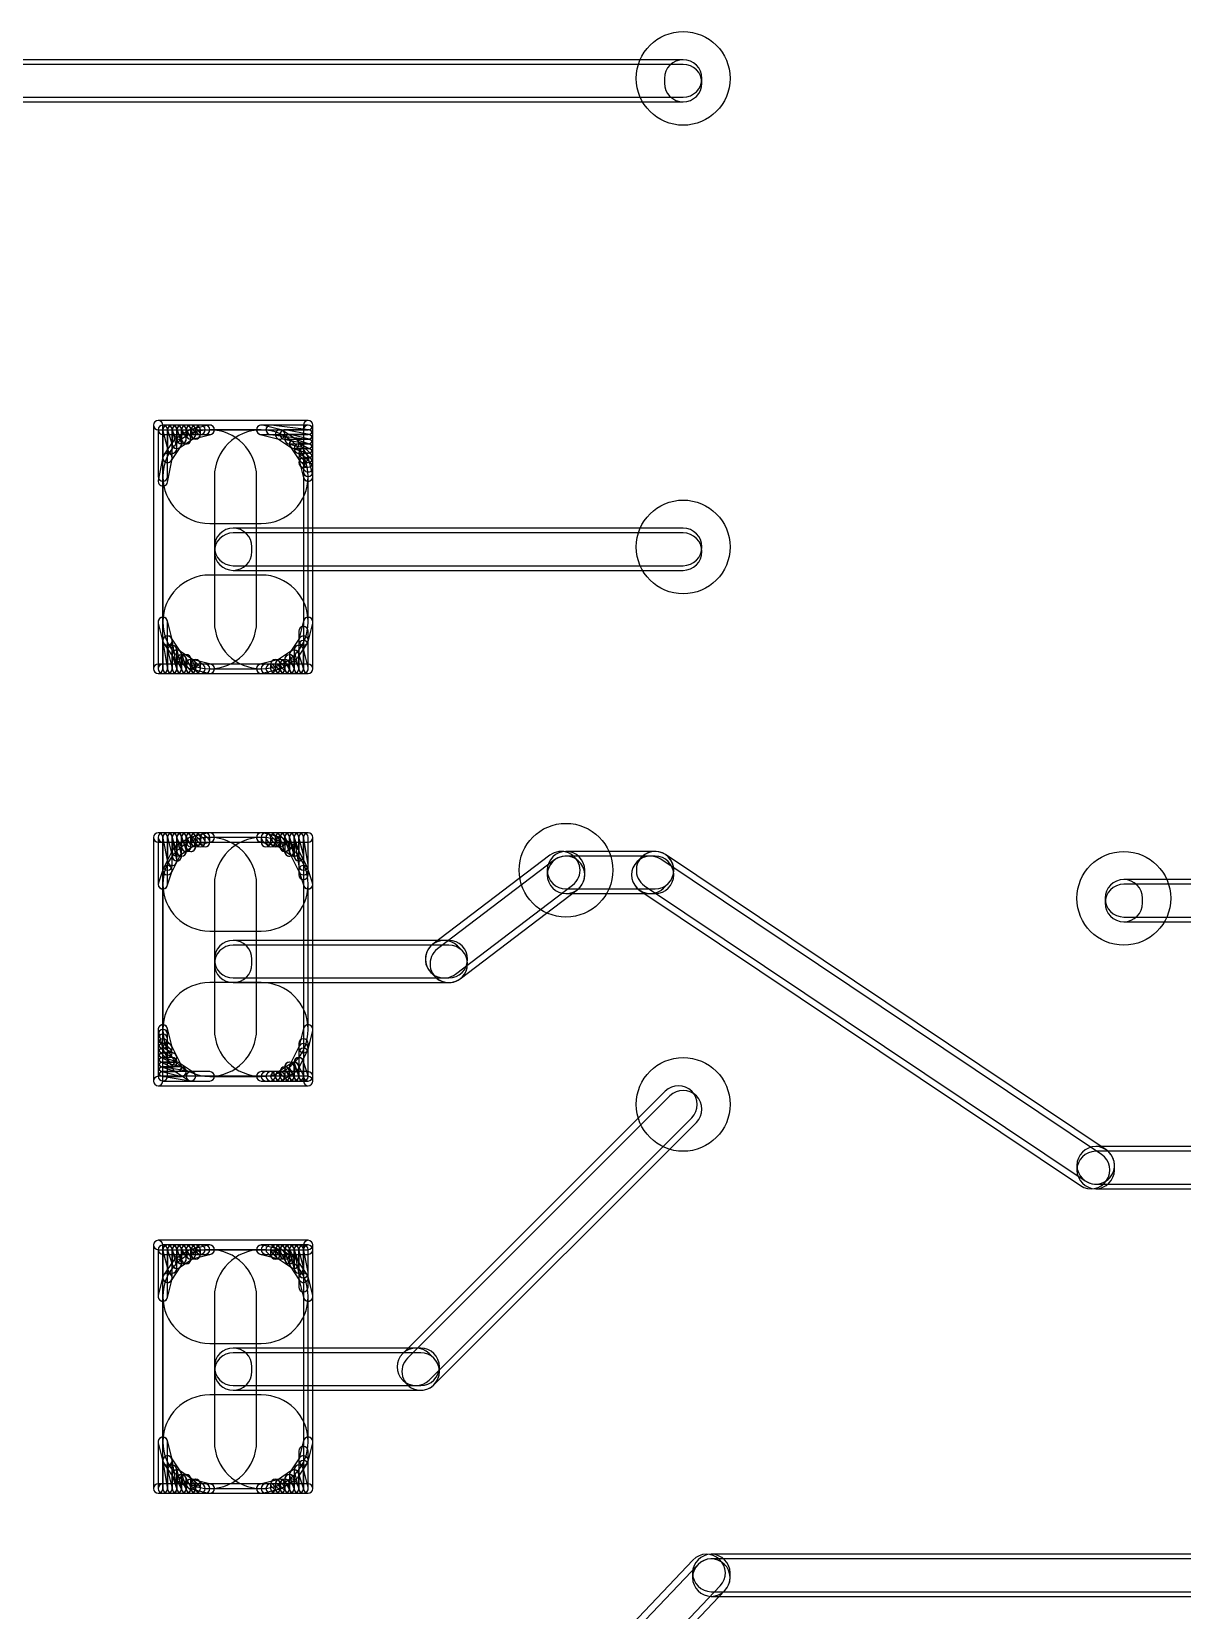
# Model space of a CAD drawing. Extents: x 2.7 to 76.1, y 3.1 to 47.6.
# Drawn here: x 18.06 to 24.3, y 14.77 to 23.33 of the extents above; entities that cross this region are included whole.
import ezdxf

# ---------------------------------------------------------------- set-up
doc = ezdxf.new("R2010")
doc.units = 0

msp = doc.modelspace()

# ---------------------------------------------------------------- linework, layer by layer
for points in [[(21.59, 23.1807), (17.5768, 23.1807, 1), (17.5768, 22.97745), (21.59, 22.97745, 1)], [(17.5768, 22.95205), (21.59, 22.95205, 1), (21.59, 23.1553), (17.5768, 23.1553, 1)], [(21.691625, 23.053675), (21.691625, 23.079075, 1), (21.488375, 23.079075), (21.488375, 23.053675, 1)], [(19.558, 21.2249), (18.7452, 21.2249, 1), (18.7452, 21.17405), (19.558, 21.17405, 1)], [(18.719775, 21.199475), (18.719775, 19.878675, 1), (18.770625, 19.878675), (18.770625, 21.199475, 1)], [(19.0246, 21.1995), (18.7706, 21.1995, 1), (18.7706, 21.14865), (19.0246, 21.14865, 1)], [(18.745175, 21.174075), (18.745175, 20.920075, 1), (18.796025, 20.920075), (18.796025, 21.174075, 1)], [(18.77133, 21.167905), (18.79673, 21.066305, 1), (18.846065, 21.07864), (18.820665, 21.18024, 1)], [(18.821425, 21.021675), (18.821425, 21.174075, 1), (18.770575, 21.174075), (18.770575, 21.021675, 1)], [(19.304, 21.1741), (19.0246, 21.1741, 1), (19.0246, 20.66605), (19.304, 20.66605, 1)], [(18.770575, 20.920075), (18.770575, 20.132675, 1), (19.278625, 20.132675), (19.278625, 20.920075, 1)], [(18.797275, 21.16603), (18.822675, 21.08983, 1), (18.87092, 21.105915), (18.84552, 21.182115, 1)], [(18.846825, 21.072475), (18.846825, 21.174075, 1), (18.795975, 21.174075), (18.795975, 21.072475, 1)], [(18.824055, 21.1627), (18.849455, 21.1119, 1), (18.89494, 21.134645), (18.86954, 21.185445, 1)], [(18.872225, 21.097875), (18.872225, 21.174075, 1), (18.821375, 21.174075), (18.821375, 21.097875, 1)], [(18.8609, 21.07672), (18.9371, 21.12752, 1), (18.908895, 21.169825), (18.832695, 21.119025, 1)], [(18.849455, 21.1627), (18.874855, 21.1119, 1), (18.92034, 21.134645), (18.89494, 21.185445, 1)], [(18.897625, 21.123275), (18.897625, 21.174075, 1), (18.846775, 21.174075), (18.846775, 21.123275, 1)], [(18.87962, 21.156095), (18.90502, 21.130695, 1), (18.940975, 21.16665), (18.915575, 21.19205, 1)], [(18.923025, 21.123275), (18.923025, 21.174075, 1), (18.872175, 21.174075), (18.872175, 21.123275, 1)], [(18.929165, 21.124005), (19.030765, 21.149405, 1), (19.01843, 21.19874), (18.91683, 21.17334, 1)], [(18.90502, 21.156095), (18.93042, 21.130695, 1), (18.966375, 21.16665), (18.940975, 21.19205, 1)], [(18.948425, 21.148675), (18.948425, 21.174075, 1), (18.897575, 21.174075), (18.897575, 21.148675, 1)], [(18.973825, 21.148675), (18.973825, 21.174075, 1), (18.922975, 21.174075), (18.922975, 21.148675, 1)], [(18.9484, 21.14865), (18.9738, 21.14865, 1), (18.9738, 21.1995), (18.9484, 21.1995, 1)], [(18.9738, 21.14865), (18.9992, 21.14865, 1), (18.9992, 21.1995), (18.9738, 21.1995, 1)], [(19.558025, 20.132675), (19.558025, 20.920075, 1), (19.049975, 20.920075), (19.049975, 20.132675, 1)], [(19.29783, 21.149405), (19.39943, 21.124005, 1), (19.411765, 21.17334), (19.310165, 21.19874, 1)], [(19.558, 21.1995), (19.304, 21.1995, 1), (19.304, 21.14865), (19.558, 21.14865, 1)], [(19.56115, 21.1739), (19.35795, 21.1993, 1), (19.351645, 21.148845), (19.554845, 21.123445, 1)], [(19.3548, 21.14865), (19.558, 21.14865, 1), (19.558, 21.1995), (19.3548, 21.1995, 1)], [(19.391495, 21.12752), (19.467695, 21.07672, 1), (19.4959, 21.119025), (19.4197, 21.169825, 1)], [(19.562985, 21.148205), (19.435985, 21.173605, 1), (19.42601, 21.12374), (19.55301, 21.09834, 1)], [(19.431, 21.12325), (19.558, 21.12325, 1), (19.558, 21.1741), (19.431, 21.1741, 1)], [(19.564165, 21.12254), (19.462565, 21.14794, 1), (19.45023, 21.098605), (19.55183, 21.073205, 1)], [(19.4564, 21.09785), (19.558, 21.09785, 1), (19.558, 21.1487), (19.4564, 21.1487, 1)], [(19.583425, 19.878675), (19.583425, 21.199475, 1), (19.532575, 21.199475), (19.532575, 19.878675, 1)], [(19.583425, 20.920075), (19.583425, 21.174075, 1), (19.532575, 21.174075), (19.532575, 20.920075, 1)], [(18.81715, 21.00757), (18.86795, 21.08377, 1), (18.825645, 21.111975), (18.774845, 21.035775, 1)], [(19.56604, 21.096595), (19.48984, 21.121995, 1), (19.473755, 21.07375), (19.549955, 21.04835, 1)], [(19.4818, 21.07245), (19.558, 21.07245, 1), (19.558, 21.1233), (19.4818, 21.1233, 1)], [(19.460645, 21.08377), (19.511445, 21.00757, 1), (19.55375, 21.035775), (19.50295, 21.111975, 1)], [(19.56937, 21.069815), (19.51857, 21.095215, 1), (19.495825, 21.04973), (19.546625, 21.02433, 1)], [(19.5072, 21.04705), (19.558, 21.04705, 1), (19.558, 21.0979), (19.5072, 21.0979, 1)], [(19.575975, 21.03965), (19.550575, 21.06505, 1), (19.51462, 21.029095), (19.54002, 21.003695, 1)], [(19.5326, 21.02165), (19.558, 21.02165, 1), (19.558, 21.0725), (19.5326, 21.0725, 1)], [(18.79553, 20.889685), (18.82093, 21.016685, 1), (18.771065, 21.02666), (18.745665, 20.89966, 1)], [(19.50793, 21.015505), (19.53333, 20.913905, 1), (19.582665, 20.92624), (19.557265, 21.02784, 1)], [(19.575975, 21.01425), (19.550575, 21.03965, 1), (19.51462, 21.003695), (19.54002, 20.978295, 1)], [(19.575975, 20.98885), (19.550575, 21.01425, 1), (19.51462, 20.978295), (19.54002, 20.952895, 1)], [(19.5326, 20.99625), (19.558, 20.99625, 1), (19.558, 21.0471), (19.5326, 21.0471, 1)], [(19.5326, 20.97085), (19.558, 20.97085, 1), (19.558, 21.0217), (19.5326, 21.0217, 1)], [(19.583425, 20.945475), (19.583425, 20.970875, 1), (19.532575, 20.970875), (19.532575, 20.945475, 1)], [(21.59, 20.6407), (19.1516, 20.6407, 1), (19.1516, 20.43745), (21.59, 20.43745, 1)], [(19.049975, 20.539075), (19.049975, 20.513675, 1), (19.253225, 20.513675), (19.253225, 20.539075, 1)], [(19.1516, 20.41205), (21.59, 20.41205, 1), (21.59, 20.6153), (19.1516, 20.6153, 1)], [(19.0246, 19.87865), (19.304, 19.87865, 1), (19.304, 20.3867), (19.0246, 20.3867, 1)], [(18.820665, 20.03724), (18.795265, 20.13884, 1), (18.74593, 20.126505), (18.77133, 20.024905, 1)], [(18.745175, 20.132675), (18.745175, 19.878675, 1), (18.796025, 19.878675), (18.796025, 20.132675, 1)], [(19.53333, 20.13884), (19.50793, 20.03724, 1), (19.557265, 20.024905), (19.582665, 20.126505, 1)], [(19.583425, 19.878675), (19.583425, 20.132675, 1), (19.532575, 20.132675), (19.532575, 19.878675, 1)], [(18.77092, 20.026895), (18.79632, 19.874495, 1), (18.846475, 19.88285), (18.821075, 20.03525, 1)], [(18.821425, 19.878675), (18.821425, 20.031075, 1), (18.770575, 20.031075), (18.770575, 19.878675, 1)], [(18.86795, 19.968975), (18.81715, 20.045175, 1), (18.774845, 20.01697), (18.825645, 19.94077, 1)], [(19.511445, 20.045175), (19.460645, 19.968975, 1), (19.50295, 19.94077), (19.55375, 20.01697, 1)], [(19.558025, 19.878675), (19.558025, 20.081875, 1), (19.507175, 20.081875), (19.507175, 19.878675, 1)], [(19.558025, 19.878675), (19.558025, 20.005675, 1), (19.507175, 20.005675), (19.507175, 19.878675, 1)], [(19.507175, 20.005675), (19.507175, 19.878675, 1), (19.558025, 19.878675), (19.558025, 20.005675, 1)], [(18.79673, 19.974105), (18.82213, 19.872505, 1), (18.871465, 19.88484), (18.846065, 19.98644, 1)], [(18.846825, 19.878675), (18.846825, 19.980275, 1), (18.795975, 19.980275), (18.795975, 19.878675, 1)], [(18.822675, 19.94683), (18.848075, 19.87063, 1), (18.89632, 19.886715), (18.87092, 19.962915, 1)], [(18.872225, 19.878675), (18.872225, 19.954875, 1), (18.821375, 19.954875), (18.821375, 19.878675, 1)], [(18.9371, 19.925225), (18.8609, 19.976025, 1), (18.832695, 19.93372), (18.908895, 19.88292, 1)], [(18.849455, 19.9181), (18.874855, 19.8673, 1), (18.92034, 19.890045), (18.89494, 19.940845, 1)], [(18.897625, 19.878675), (18.897625, 19.929475, 1), (18.846775, 19.929475), (18.846775, 19.878675, 1)], [(18.874855, 19.9181), (18.900255, 19.8673, 1), (18.94574, 19.890045), (18.92034, 19.940845, 1)], [(18.923025, 19.878675), (18.923025, 19.929475, 1), (18.872175, 19.929475), (18.872175, 19.878675, 1)], [(19.467695, 19.976025), (19.391495, 19.925225, 1), (19.4197, 19.88292), (19.4959, 19.93372, 1)], [(19.433655, 19.9181), (19.459055, 19.8673, 1), (19.50454, 19.890045), (19.47914, 19.940845, 1)], [(19.481825, 19.878675), (19.481825, 19.929475, 1), (19.430975, 19.929475), (19.430975, 19.878675, 1)], [(19.457675, 19.94683), (19.483075, 19.87063, 1), (19.53132, 19.886715), (19.50592, 19.962915, 1)], [(19.507225, 19.878675), (19.507225, 19.954875, 1), (19.456375, 19.954875), (19.456375, 19.878675, 1)], [(19.48253, 19.974105), (19.50793, 19.872505, 1), (19.557265, 19.88484), (19.531865, 19.98644, 1)], [(19.532625, 19.878675), (19.532625, 19.980275, 1), (19.481775, 19.980275), (19.481775, 19.878675, 1)], [(18.7452, 19.85325), (19.558, 19.85325, 1), (19.558, 19.9041), (18.7452, 19.9041, 1)], [(18.7706, 19.85325), (19.0246, 19.85325, 1), (19.0246, 19.9041), (18.7706, 19.9041, 1)], [(19.030765, 19.90334), (18.929165, 19.92874, 1), (18.91683, 19.879405), (19.01843, 19.854005, 1)], [(18.90502, 19.886095), (18.93042, 19.860695, 1), (18.966375, 19.89665), (18.940975, 19.92205, 1)], [(18.948425, 19.878675), (18.948425, 19.904075, 1), (18.897575, 19.904075), (18.897575, 19.878675, 1)], [(18.93042, 19.886095), (18.95582, 19.860695, 1), (18.991775, 19.89665), (18.966375, 19.92205, 1)], [(18.973825, 19.878675), (18.973825, 19.904075, 1), (18.922975, 19.904075), (18.922975, 19.878675, 1)], [(18.9738, 19.85325), (18.9992, 19.85325, 1), (18.9992, 19.9041), (18.9738, 19.9041, 1)], [(19.39943, 19.92874), (19.29783, 19.90334, 1), (19.310165, 19.854005), (19.411765, 19.879405, 1)], [(19.304, 19.85325), (19.558, 19.85325, 1), (19.558, 19.9041), (19.304, 19.9041, 1)], [(19.3294, 19.85325), (19.3548, 19.85325, 1), (19.3548, 19.9041), (19.3294, 19.9041, 1)], [(19.3548, 19.85325), (19.3802, 19.85325, 1), (19.3802, 19.9041), (19.3548, 19.9041, 1)], [(19.36222, 19.886095), (19.38762, 19.860695, 1), (19.423575, 19.89665), (19.398175, 19.92205, 1)], [(19.405625, 19.878675), (19.405625, 19.904075, 1), (19.354775, 19.904075), (19.354775, 19.878675, 1)], [(19.38762, 19.886095), (19.41302, 19.860695, 1), (19.448975, 19.89665), (19.423575, 19.92205, 1)], [(19.431025, 19.878675), (19.431025, 19.904075, 1), (19.380175, 19.904075), (19.380175, 19.878675, 1)], [(19.41302, 19.886095), (19.43842, 19.860695, 1), (19.474375, 19.89665), (19.448975, 19.92205, 1)], [(19.456425, 19.878675), (19.456425, 19.904075, 1), (19.405575, 19.904075), (19.405575, 19.878675, 1)], [(19.558, 18.9897), (18.7452, 18.9897, 1), (18.7452, 18.93885), (19.558, 18.93885, 1)], [(18.719775, 18.964275), (18.719775, 17.643475, 1), (18.770625, 17.643475), (18.770625, 18.964275, 1)], [(19.0246, 18.9897), (18.7706, 18.9897, 1), (18.7706, 18.93885), (19.0246, 18.93885, 1)], [(18.745175, 18.964275), (18.745175, 18.710275, 1), (18.796025, 18.710275), (18.796025, 18.964275, 1)], [(18.771065, 18.959285), (18.796465, 18.832285, 1), (18.84633, 18.84226), (18.82093, 18.96926, 1)], [(18.821425, 18.811875), (18.821425, 18.964275, 1), (18.770575, 18.964275), (18.770575, 18.811875, 1)], [(19.304, 18.9643), (19.0246, 18.9643, 1), (19.0246, 18.45625), (19.304, 18.45625, 1)], [(18.770575, 18.710275), (18.770575, 17.922875, 1), (19.278625, 17.922875), (19.278625, 18.710275, 1)], [(18.79673, 18.958105), (18.82213, 18.856505, 1), (18.871465, 18.86884), (18.846065, 18.97044, 1)], [(18.846825, 18.837275), (18.846825, 18.964275, 1), (18.795975, 18.964275), (18.795975, 18.837275, 1)], [(18.822675, 18.95623), (18.848075, 18.88003, 1), (18.89632, 18.896115), (18.87092, 18.972315, 1)], [(18.872225, 18.862675), (18.872225, 18.964275, 1), (18.821375, 18.964275), (18.821375, 18.862675, 1)], [(18.8609, 18.86692), (18.9371, 18.91772, 1), (18.908895, 18.960025), (18.832695, 18.909225, 1)], [(18.849455, 18.9529), (18.874855, 18.9021, 1), (18.92034, 18.924845), (18.89494, 18.975645, 1)], [(18.897625, 18.888075), (18.897625, 18.964275, 1), (18.846775, 18.964275), (18.846775, 18.888075, 1)], [(18.874855, 18.9529), (18.900255, 18.9021, 1), (18.94574, 18.924845), (18.92034, 18.975645, 1)], [(18.923025, 18.913475), (18.923025, 18.964275, 1), (18.872175, 18.964275), (18.872175, 18.913475, 1)], [(18.929165, 18.914205), (19.030765, 18.939605, 1), (19.01843, 18.98894), (18.91683, 18.96354, 1)], [(18.90502, 18.946295), (18.93042, 18.920895, 1), (18.966375, 18.95685), (18.940975, 18.98225, 1)], [(18.948425, 18.913475), (18.948425, 18.964275, 1), (18.897575, 18.964275), (18.897575, 18.913475, 1)], [(18.93042, 18.946295), (18.95582, 18.920895, 1), (18.991775, 18.95685), (18.966375, 18.98225, 1)], [(18.973825, 18.938875), (18.973825, 18.964275, 1), (18.922975, 18.964275), (18.922975, 18.938875, 1)], [(18.95582, 18.946295), (18.98122, 18.920895, 1), (19.017175, 18.95685), (18.991775, 18.98225, 1)], [(18.999225, 18.938875), (18.999225, 18.964275, 1), (18.948375, 18.964275), (18.948375, 18.938875, 1)], [(19.024625, 18.938875), (19.024625, 18.964275, 1), (18.973775, 18.964275), (18.973775, 18.938875, 1)], [(18.973775, 18.964275), (18.973775, 18.938875, 1), (19.024625, 18.938875), (19.024625, 18.964275, 1)], [(19.024625, 18.938875), (19.024625, 18.964275, 1), (18.973775, 18.964275), (18.973775, 18.938875, 1)], [(19.558025, 17.922875), (19.558025, 18.710275, 1), (19.049975, 18.710275), (19.049975, 17.922875, 1)], [(19.29783, 18.939605), (19.39943, 18.914205, 1), (19.411765, 18.96354), (19.310165, 18.98894, 1)], [(19.558, 18.9897), (19.304, 18.9897, 1), (19.304, 18.93885), (19.558, 18.93885, 1)], [(19.31142, 18.946295), (19.33682, 18.920895, 1), (19.372775, 18.95685), (19.347375, 18.98225, 1)], [(19.354825, 18.938875), (19.354825, 18.964275, 1), (19.303975, 18.964275), (19.303975, 18.938875, 1)], [(19.33682, 18.946295), (19.36222, 18.920895, 1), (19.398175, 18.95685), (19.372775, 18.98225, 1)], [(19.380225, 18.938875), (19.380225, 18.964275, 1), (19.329375, 18.964275), (19.329375, 18.938875, 1)], [(19.36222, 18.946295), (19.38762, 18.920895, 1), (19.423575, 18.95685), (19.398175, 18.98225, 1)], [(19.405625, 18.938875), (19.405625, 18.964275, 1), (19.354775, 18.964275), (19.354775, 18.938875, 1)], [(19.382855, 18.9529), (19.408255, 18.9021, 1), (19.45374, 18.924845), (19.42834, 18.975645, 1)], [(19.431025, 18.938875), (19.431025, 18.964275, 1), (19.380175, 18.964275), (19.380175, 18.938875, 1)], [(19.391495, 18.91772), (19.467695, 18.86692, 1), (19.4959, 18.909225), (19.4197, 18.960025, 1)], [(19.406875, 18.95623), (19.432275, 18.88003, 1), (19.48052, 18.896115), (19.45512, 18.972315, 1)], [(19.456425, 18.913475), (19.456425, 18.964275, 1), (19.405575, 18.964275), (19.405575, 18.913475, 1)], [(19.432275, 18.95623), (19.457675, 18.88003, 1), (19.50592, 18.896115), (19.48052, 18.972315, 1)], [(19.481825, 18.888075), (19.481825, 18.964275, 1), (19.430975, 18.964275), (19.430975, 18.888075, 1)], [(19.45713, 18.958105), (19.48253, 18.856505, 1), (19.531865, 18.86884), (19.506465, 18.97044, 1)], [(19.507225, 18.888075), (19.507225, 18.964275, 1), (19.456375, 18.964275), (19.456375, 18.888075, 1)], [(19.48212, 18.960095), (19.50752, 18.807695, 1), (19.557675, 18.81605), (19.532275, 18.96845, 1)], [(19.532625, 18.862675), (19.532625, 18.964275, 1), (19.481775, 18.964275), (19.481775, 18.862675, 1)], [(19.558025, 18.811875), (19.558025, 18.964275, 1), (19.507175, 18.964275), (19.507175, 18.811875, 1)], [(19.507175, 18.964275), (19.507175, 18.761075, 1), (19.558025, 18.761075), (19.558025, 18.964275, 1)], [(19.558025, 18.761075), (19.558025, 18.964275, 1), (19.507175, 18.964275), (19.507175, 18.761075, 1)], [(19.583425, 18.710275), (19.583425, 18.964275, 1), (19.532575, 18.964275), (19.532575, 18.710275, 1)], [(19.583425, 17.643475), (19.583425, 18.964275, 1), (19.532575, 18.964275), (19.532575, 17.643475, 1)], [(18.81874, 18.7751), (18.86954, 18.8767, 1), (18.824055, 18.899445), (18.773255, 18.797845, 1)], [(19.459055, 18.8767), (19.509855, 18.7751, 1), (19.55534, 18.797845), (19.50454, 18.899445, 1)], [(20.868105, 18.86738), (20.233105, 18.38478, 1), (20.35609, 18.222965), (20.99109, 18.705565, 1)], [(20.38149, 18.197565), (21.01649, 18.680165, 1), (20.893505, 18.84198), (20.258505, 18.35938, 1)], [(21.4376, 18.8881), (20.955, 18.8881, 1), (20.955, 18.68485), (21.4376, 18.68485, 1)], [(20.853375, 18.786475), (20.853375, 18.761075, 1), (21.056625, 18.761075), (21.056625, 18.786475, 1)], [(20.955, 18.65945), (21.4376, 18.65945, 1), (21.4376, 18.8627), (20.955, 18.8627, 1)], [(21.35562, 18.676655), (23.74322, 17.076455, 1), (23.856375, 17.24529), (21.468775, 18.84549, 1)], [(21.36574, 18.85833), (21.34034, 18.83293, 1), (21.484055, 18.689215), (21.509455, 18.714615, 1)], [(23.881775, 17.27069), (21.494175, 18.87089, 1), (21.38102, 18.702055), (23.76862, 17.101855, 1)], [(18.79472, 18.70223), (18.82012, 18.77843, 1), (18.771875, 18.794515), (18.746475, 18.718315, 1)], [(19.508475, 18.77843), (19.533875, 18.70223, 1), (19.58212, 18.718315), (19.55672, 18.794515, 1)], [(25.8318, 18.7357), (23.9776, 18.7357, 1), (23.9776, 18.53245), (25.8318, 18.53245, 1)], [(23.875975, 18.634075), (23.875975, 18.608675, 1), (24.079225, 18.608675), (24.079225, 18.634075, 1)], [(23.9776, 18.50705), (25.8318, 18.50705, 1), (25.8318, 18.7103), (23.9776, 18.7103, 1)], [(20.32, 18.4055), (19.1516, 18.4055, 1), (19.1516, 18.20225), (20.32, 18.20225, 1)], [(19.049975, 18.303875), (19.049975, 18.278475, 1), (19.253225, 18.278475), (19.253225, 18.303875, 1)], [(20.22274, 18.232015), (20.24814, 18.206615, 1), (20.391855, 18.35033), (20.366455, 18.37573, 1)], [(19.1516, 18.17685), (20.32, 18.17685, 1), (20.32, 18.3801), (19.1516, 18.3801, 1)], [(19.0246, 17.66885), (19.304, 17.66885, 1), (19.304, 18.1769), (19.0246, 18.1769, 1)], [(18.820665, 17.82744), (18.795265, 17.92904, 1), (18.74593, 17.916705), (18.77133, 17.815105, 1)], [(18.745175, 17.922875), (18.745175, 17.668875, 1), (18.796025, 17.668875), (18.796025, 17.922875, 1)], [(18.796025, 17.872075), (18.796025, 17.897475, 1), (18.745175, 17.897475), (18.745175, 17.872075, 1)], [(18.796025, 17.846675), (18.796025, 17.872075, 1), (18.745175, 17.872075), (18.745175, 17.846675, 1)], [(19.53333, 17.92904), (19.50793, 17.82744, 1), (19.557265, 17.815105), (19.582665, 17.916705, 1)], [(19.583425, 17.668875), (19.583425, 17.922875, 1), (19.532575, 17.922875), (19.532575, 17.668875, 1)], [(18.83277, 17.793215), (18.78197, 17.818615, 1), (18.759225, 17.77313), (18.810025, 17.74773, 1)], [(18.813975, 17.83925), (18.788575, 17.86465, 1), (18.75262, 17.828695), (18.77802, 17.803295, 1)], [(18.813975, 17.81385), (18.788575, 17.83925, 1), (18.75262, 17.803295), (18.77802, 17.777895, 1)], [(18.7706, 17.79585), (18.796, 17.79585, 1), (18.796, 17.8467), (18.7706, 17.8467, 1)], [(18.7706, 17.77045), (18.796, 17.77045, 1), (18.796, 17.8213), (18.7706, 17.8213, 1)], [(18.86954, 17.731045), (18.81874, 17.832645, 1), (18.773255, 17.8099), (18.824055, 17.7083, 1)], [(19.509855, 17.832645), (19.459055, 17.731045, 1), (19.50454, 17.7083), (19.55534, 17.8099, 1)], [(19.558025, 17.668875), (19.558025, 17.846675, 1), (19.507175, 17.846675), (19.507175, 17.668875, 1)], [(19.558025, 17.668875), (19.558025, 17.795875, 1), (19.507175, 17.795875), (19.507175, 17.668875, 1)], [(19.507175, 17.795875), (19.507175, 17.668875, 1), (19.558025, 17.668875), (19.558025, 17.795875, 1)], [(18.83277, 17.767815), (18.78197, 17.793215, 1), (18.759225, 17.74773), (18.810025, 17.72233, 1)], [(18.85484, 17.743795), (18.77864, 17.769195, 1), (18.762555, 17.72095), (18.838755, 17.69555, 1)], [(18.878365, 17.71894), (18.776765, 17.74434, 1), (18.76443, 17.695005), (18.86603, 17.669605, 1)], [(18.927175, 17.69395), (18.774775, 17.71935, 1), (18.76642, 17.669195), (18.91882, 17.643795, 1)], [(18.7706, 17.74505), (18.8214, 17.74505, 1), (18.8214, 17.7959), (18.7706, 17.7959, 1)], [(18.7706, 17.71965), (18.8214, 17.71965, 1), (18.8214, 17.7705), (18.7706, 17.7705, 1)], [(18.7706, 17.69425), (18.8468, 17.69425, 1), (18.8468, 17.7451), (18.7706, 17.7451, 1)], [(18.7706, 17.66885), (18.8722, 17.66885, 1), (18.8722, 17.7197), (18.7706, 17.7197, 1)], [(18.9371, 17.690025), (18.8609, 17.740825, 1), (18.832695, 17.69852), (18.908895, 17.64772, 1)], [(19.467695, 17.740825), (19.391495, 17.690025, 1), (19.4197, 17.64772), (19.4959, 17.69852, 1)], [(19.41302, 17.676295), (19.43842, 17.650895, 1), (19.474375, 17.68685), (19.448975, 17.71225, 1)], [(19.456425, 17.668875), (19.456425, 17.694275, 1), (19.405575, 17.694275), (19.405575, 17.668875, 1)], [(19.433655, 17.7083), (19.459055, 17.6575, 1), (19.50454, 17.680245), (19.47914, 17.731045, 1)], [(19.481825, 17.668875), (19.481825, 17.719675, 1), (19.430975, 17.719675), (19.430975, 17.668875, 1)], [(19.459055, 17.7083), (19.484455, 17.6575, 1), (19.52994, 17.680245), (19.50454, 17.731045, 1)], [(19.507225, 17.668875), (19.507225, 17.719675, 1), (19.456375, 17.719675), (19.456375, 17.668875, 1)], [(19.483075, 17.73703), (19.508475, 17.66083, 1), (19.55672, 17.676915), (19.53132, 17.753115, 1)], [(19.532625, 17.668875), (19.532625, 17.745075, 1), (19.481775, 17.745075), (19.481775, 17.668875, 1)], [(18.7452, 17.61805), (19.558, 17.61805, 1), (19.558, 17.6689), (18.7452, 17.6689, 1)], [(18.7706, 17.64345), (18.923, 17.64345, 1), (18.923, 17.6943), (18.7706, 17.6943, 1)], [(18.7706, 17.64345), (19.0246, 17.64345, 1), (19.0246, 17.6943), (18.7706, 17.6943, 1)], [(19.0246, 17.6943), (18.923, 17.6943, 1), (18.923, 17.64345), (19.0246, 17.64345, 1)], [(19.4056, 17.6943), (19.304, 17.6943, 1), (19.304, 17.64345), (19.4056, 17.64345, 1)], [(19.304, 17.64345), (19.558, 17.64345, 1), (19.558, 17.6943), (19.304, 17.6943, 1)], [(19.3294, 17.64345), (19.3548, 17.64345, 1), (19.3548, 17.6943), (19.3294, 17.6943, 1)], [(19.3548, 17.64345), (19.3802, 17.64345, 1), (19.3802, 17.6943), (19.3548, 17.6943, 1)], [(19.3802, 17.64345), (19.4056, 17.64345, 1), (19.4056, 17.6943), (19.3802, 17.6943, 1)], [(19.4056, 17.64345), (19.431, 17.64345, 1), (19.431, 17.6943), (19.4056, 17.6943, 1)], [(21.49274, 17.58833), (20.07034, 16.16593, 1), (20.214055, 16.022215), (21.636455, 17.444615, 1)], [(20.239455, 15.996815), (21.661855, 17.419215, 1), (21.51814, 17.56293), (20.09574, 16.14053, 1)], [(25.0952, 17.2879), (23.8252, 17.2879, 1), (23.8252, 17.08465), (25.0952, 17.08465, 1)], [(23.723575, 17.186275), (23.723575, 17.160875, 1), (23.926825, 17.160875), (23.926825, 17.186275, 1)], [(23.8252, 17.05925), (25.0952, 17.05925, 1), (25.0952, 17.2625), (23.8252, 17.2625, 1)], [(19.558, 16.7799), (18.7452, 16.7799, 1), (18.7452, 16.72905), (19.558, 16.72905, 1)], [(18.719775, 16.754475), (18.719775, 15.433675, 1), (18.770625, 15.433675), (18.770625, 16.754475, 1)], [(19.583425, 15.433675), (19.583425, 16.754475, 1), (19.532575, 16.754475), (19.532575, 15.433675, 1)], [(19.0246, 16.7545), (18.7706, 16.7545, 1), (18.7706, 16.70365), (19.0246, 16.70365, 1)], [(18.745175, 16.729075), (18.745175, 16.475075, 1), (18.796025, 16.475075), (18.796025, 16.729075, 1)], [(18.77133, 16.722905), (18.79673, 16.621305, 1), (18.846065, 16.63364), (18.820665, 16.73524, 1)], [(18.821425, 16.576675), (18.821425, 16.729075, 1), (18.770575, 16.729075), (18.770575, 16.576675, 1)], [(19.304, 16.7291), (19.0246, 16.7291, 1), (19.0246, 16.22105), (19.304, 16.22105, 1)], [(18.770575, 16.475075), (18.770575, 15.687675, 1), (19.278625, 15.687675), (19.278625, 16.475075, 1)], [(18.797275, 16.72103), (18.822675, 16.64483, 1), (18.87092, 16.660915), (18.84552, 16.737115, 1)], [(18.846825, 16.627475), (18.846825, 16.729075, 1), (18.795975, 16.729075), (18.795975, 16.627475, 1)], [(18.824055, 16.7177), (18.849455, 16.6669, 1), (18.89494, 16.689645), (18.86954, 16.740445, 1)], [(18.872225, 16.652875), (18.872225, 16.729075, 1), (18.821375, 16.729075), (18.821375, 16.652875, 1)], [(18.8609, 16.63172), (18.9371, 16.68252, 1), (18.908895, 16.724825), (18.832695, 16.674025, 1)], [(18.849455, 16.7177), (18.874855, 16.6669, 1), (18.92034, 16.689645), (18.89494, 16.740445, 1)], [(18.897625, 16.678275), (18.897625, 16.729075, 1), (18.846775, 16.729075), (18.846775, 16.678275, 1)], [(18.87962, 16.711095), (18.90502, 16.685695, 1), (18.940975, 16.72165), (18.915575, 16.74705, 1)], [(18.923025, 16.678275), (18.923025, 16.729075, 1), (18.872175, 16.729075), (18.872175, 16.678275, 1)], [(18.929165, 16.679005), (19.030765, 16.704405, 1), (19.01843, 16.75374), (18.91683, 16.72834, 1)], [(18.90502, 16.711095), (18.93042, 16.685695, 1), (18.966375, 16.72165), (18.940975, 16.74705, 1)], [(18.948425, 16.703675), (18.948425, 16.729075, 1), (18.897575, 16.729075), (18.897575, 16.703675, 1)], [(18.973825, 16.703675), (18.973825, 16.729075, 1), (18.922975, 16.729075), (18.922975, 16.703675, 1)], [(18.9484, 16.70365), (18.9738, 16.70365, 1), (18.9738, 16.7545), (18.9484, 16.7545, 1)], [(18.9738, 16.70365), (18.9992, 16.70365, 1), (18.9992, 16.7545), (18.9738, 16.7545, 1)], [(19.558025, 15.687675), (19.558025, 16.475075, 1), (19.049975, 16.475075), (19.049975, 15.687675, 1)], [(19.29783, 16.704405), (19.39943, 16.679005, 1), (19.411765, 16.72834), (19.310165, 16.75374, 1)], [(19.558, 16.7545), (19.304, 16.7545, 1), (19.304, 16.70365), (19.558, 16.70365, 1)], [(19.3294, 16.70365), (19.3548, 16.70365, 1), (19.3548, 16.7545), (19.3294, 16.7545, 1)], [(19.33682, 16.711095), (19.36222, 16.685695, 1), (19.398175, 16.72165), (19.372775, 16.74705, 1)], [(19.36222, 16.711095), (19.38762, 16.685695, 1), (19.423575, 16.72165), (19.398175, 16.74705, 1)], [(19.405625, 16.703675), (19.405625, 16.729075, 1), (19.354775, 16.729075), (19.354775, 16.703675, 1)], [(19.38762, 16.711095), (19.41302, 16.685695, 1), (19.448975, 16.72165), (19.423575, 16.74705, 1)], [(19.431025, 16.703675), (19.431025, 16.729075, 1), (19.380175, 16.729075), (19.380175, 16.703675, 1)], [(19.391495, 16.68252), (19.467695, 16.63172, 1), (19.4959, 16.674025), (19.4197, 16.724825, 1)], [(19.408255, 16.7177), (19.433655, 16.6669, 1), (19.47914, 16.689645), (19.45374, 16.740445, 1)], [(19.456425, 16.703675), (19.456425, 16.729075, 1), (19.405575, 16.729075), (19.405575, 16.703675, 1)], [(19.432275, 16.72103), (19.457675, 16.64483, 1), (19.50592, 16.660915), (19.48052, 16.737115, 1)], [(19.481825, 16.678275), (19.481825, 16.729075, 1), (19.430975, 16.729075), (19.430975, 16.678275, 1)], [(19.45713, 16.722905), (19.48253, 16.621305, 1), (19.531865, 16.63364), (19.506465, 16.73524, 1)], [(19.507225, 16.652875), (19.507225, 16.729075, 1), (19.456375, 16.729075), (19.456375, 16.652875, 1)], [(19.482265, 16.724085), (19.507665, 16.597085, 1), (19.55753, 16.60706), (19.53213, 16.73406, 1)], [(19.532625, 16.627475), (19.532625, 16.729075, 1), (19.481775, 16.729075), (19.481775, 16.627475, 1)], [(19.558025, 16.602075), (19.558025, 16.729075, 1), (19.507175, 16.729075), (19.507175, 16.602075, 1)], [(19.507175, 16.729075), (19.507175, 16.525875, 1), (19.558025, 16.525875), (19.558025, 16.729075, 1)], [(19.558025, 16.525875), (19.558025, 16.729075, 1), (19.507175, 16.729075), (19.507175, 16.525875, 1)], [(19.583425, 16.475075), (19.583425, 16.729075, 1), (19.532575, 16.729075), (19.532575, 16.475075, 1)], [(18.81715, 16.56257), (18.86795, 16.63877, 1), (18.825645, 16.666975), (18.774845, 16.590775, 1)], [(19.460645, 16.63877), (19.511445, 16.56257, 1), (19.55375, 16.590775), (19.50295, 16.666975, 1)], [(18.795265, 16.468905), (18.820665, 16.570505, 1), (18.77133, 16.58284), (18.74593, 16.48124, 1)], [(19.50793, 16.570505), (19.53333, 16.468905, 1), (19.582665, 16.48124), (19.557265, 16.58284, 1)], [(20.1676, 16.1957), (19.1516, 16.1957, 1), (19.1516, 15.99245), (20.1676, 15.99245, 1)], [(19.049975, 16.094075), (19.049975, 16.068675, 1), (19.253225, 16.068675), (19.253225, 16.094075, 1)], [(20.07034, 16.022215), (20.09574, 15.996815, 1), (20.239455, 16.14053), (20.214055, 16.16593, 1)], [(19.1516, 15.96705), (20.1676, 15.96705, 1), (20.1676, 16.1703), (19.1516, 16.1703, 1)], [(19.0246, 15.43365), (19.304, 15.43365, 1), (19.304, 15.9417), (19.0246, 15.9417, 1)], [(18.820665, 15.59224), (18.795265, 15.69384, 1), (18.74593, 15.681505), (18.77133, 15.579905, 1)], [(18.745175, 15.687675), (18.745175, 15.433675, 1), (18.796025, 15.433675), (18.796025, 15.687675, 1)], [(19.53333, 15.69384), (19.50793, 15.59224, 1), (19.557265, 15.579905), (19.582665, 15.681505, 1)], [(19.583425, 15.433675), (19.583425, 15.687675, 1), (19.532575, 15.687675), (19.532575, 15.433675, 1)], [(18.77092, 15.581895), (18.79632, 15.429495, 1), (18.846475, 15.43785), (18.821075, 15.59025, 1)], [(18.821425, 15.433675), (18.821425, 15.586075, 1), (18.770575, 15.586075), (18.770575, 15.433675, 1)], [(18.86795, 15.523975), (18.81715, 15.600175, 1), (18.774845, 15.57197), (18.825645, 15.49577, 1)], [(19.511445, 15.600175), (19.460645, 15.523975, 1), (19.50295, 15.49577), (19.55375, 15.57197, 1)], [(19.558025, 15.433675), (19.558025, 15.636875, 1), (19.507175, 15.636875), (19.507175, 15.433675, 1)], [(19.558025, 15.433675), (19.558025, 15.560675, 1), (19.507175, 15.560675), (19.507175, 15.433675, 1)], [(19.507175, 15.560675), (19.507175, 15.433675, 1), (19.558025, 15.433675), (19.558025, 15.560675, 1)], [(18.79673, 15.529105), (18.82213, 15.427505, 1), (18.871465, 15.43984), (18.846065, 15.54144, 1)], [(18.846825, 15.433675), (18.846825, 15.535275, 1), (18.795975, 15.535275), (18.795975, 15.433675, 1)], [(18.822675, 15.50183), (18.848075, 15.42563, 1), (18.89632, 15.441715), (18.87092, 15.517915, 1)], [(18.872225, 15.433675), (18.872225, 15.509875, 1), (18.821375, 15.509875), (18.821375, 15.433675, 1)], [(18.9371, 15.480225), (18.8609, 15.531025, 1), (18.832695, 15.48872), (18.908895, 15.43792, 1)], [(18.849455, 15.4731), (18.874855, 15.4223, 1), (18.92034, 15.445045), (18.89494, 15.495845, 1)], [(18.897625, 15.433675), (18.897625, 15.484475, 1), (18.846775, 15.484475), (18.846775, 15.433675, 1)], [(18.874855, 15.4731), (18.900255, 15.4223, 1), (18.94574, 15.445045), (18.92034, 15.495845, 1)], [(18.923025, 15.433675), (18.923025, 15.484475, 1), (18.872175, 15.484475), (18.872175, 15.433675, 1)], [(19.467695, 15.531025), (19.391495, 15.480225, 1), (19.4197, 15.43792), (19.4959, 15.48872, 1)], [(19.433655, 15.4731), (19.459055, 15.4223, 1), (19.50454, 15.445045), (19.47914, 15.495845, 1)], [(19.481825, 15.433675), (19.481825, 15.484475, 1), (19.430975, 15.484475), (19.430975, 15.433675, 1)], [(19.457675, 15.50183), (19.483075, 15.42563, 1), (19.53132, 15.441715), (19.50592, 15.517915, 1)], [(19.507225, 15.433675), (19.507225, 15.509875, 1), (19.456375, 15.509875), (19.456375, 15.433675, 1)], [(19.48253, 15.529105), (19.50793, 15.427505, 1), (19.557265, 15.43984), (19.531865, 15.54144, 1)], [(19.532625, 15.433675), (19.532625, 15.535275, 1), (19.481775, 15.535275), (19.481775, 15.433675, 1)], [(18.7452, 15.40825), (19.558, 15.40825, 1), (19.558, 15.4591), (18.7452, 15.4591, 1)], [(18.7706, 15.40825), (19.0246, 15.40825, 1), (19.0246, 15.4591), (18.7706, 15.4591, 1)], [(19.030765, 15.45834), (18.929165, 15.48374, 1), (18.91683, 15.434405), (19.01843, 15.409005, 1)], [(18.90502, 15.441095), (18.93042, 15.415695, 1), (18.966375, 15.45165), (18.940975, 15.47705, 1)], [(18.948425, 15.433675), (18.948425, 15.459075, 1), (18.897575, 15.459075), (18.897575, 15.433675, 1)], [(18.93042, 15.441095), (18.95582, 15.415695, 1), (18.991775, 15.45165), (18.966375, 15.47705, 1)], [(18.973825, 15.433675), (18.973825, 15.459075, 1), (18.922975, 15.459075), (18.922975, 15.433675, 1)], [(18.9738, 15.40825), (18.9992, 15.40825, 1), (18.9992, 15.4591), (18.9738, 15.4591, 1)], [(19.39943, 15.48374), (19.29783, 15.45834, 1), (19.310165, 15.409005), (19.411765, 15.434405, 1)], [(19.304, 15.40825), (19.558, 15.40825, 1), (19.558, 15.4591), (19.304, 15.4591, 1)], [(19.3294, 15.40825), (19.3548, 15.40825, 1), (19.3548, 15.4591), (19.3294, 15.4591, 1)], [(19.3548, 15.40825), (19.3802, 15.40825, 1), (19.3802, 15.4591), (19.3548, 15.4591, 1)], [(19.36222, 15.441095), (19.38762, 15.415695, 1), (19.423575, 15.45165), (19.398175, 15.47705, 1)], [(19.405625, 15.433675), (19.405625, 15.459075, 1), (19.354775, 15.459075), (19.354775, 15.433675, 1)], [(19.38762, 15.441095), (19.41302, 15.415695, 1), (19.448975, 15.45165), (19.423575, 15.47705, 1)], [(19.431025, 15.433675), (19.431025, 15.459075, 1), (19.380175, 15.459075), (19.380175, 15.433675, 1)], [(19.41302, 15.441095), (19.43842, 15.415695, 1), (19.474375, 15.45165), (19.448975, 15.47705, 1)], [(19.456425, 15.433675), (19.456425, 15.459075, 1), (19.405575, 15.459075), (19.405575, 15.433675, 1)], [(21.643225, 15.046365), (21.186025, 14.563765, 1), (21.33357, 14.42398), (21.79077, 14.90658, 1)], [(25.4, 15.0781), (21.7424, 15.0781, 1), (21.7424, 14.87485), (25.4, 14.87485, 1)], [(21.640775, 14.976475), (21.640775, 14.951075, 1), (21.844025, 14.951075), (21.844025, 14.976475, 1)], [(21.35897, 14.39858), (21.81617, 14.88118, 1), (21.668625, 15.020965), (21.211425, 14.538365, 1)], [(21.7424, 14.84945), (25.4, 14.84945, 1), (25.4, 15.0527), (21.7424, 15.0527, 1)]]:
    msp.add_lwpolyline(points, format="xyb", close=True)
for centre in [(21.59, 23.079075), (21.59, 20.539075), (20.955, 18.786475), (23.9776, 18.634075), (21.59, 17.516475)]:
    msp.add_circle(centre, 0.254)

doc.saveas('drawing.dxf')
